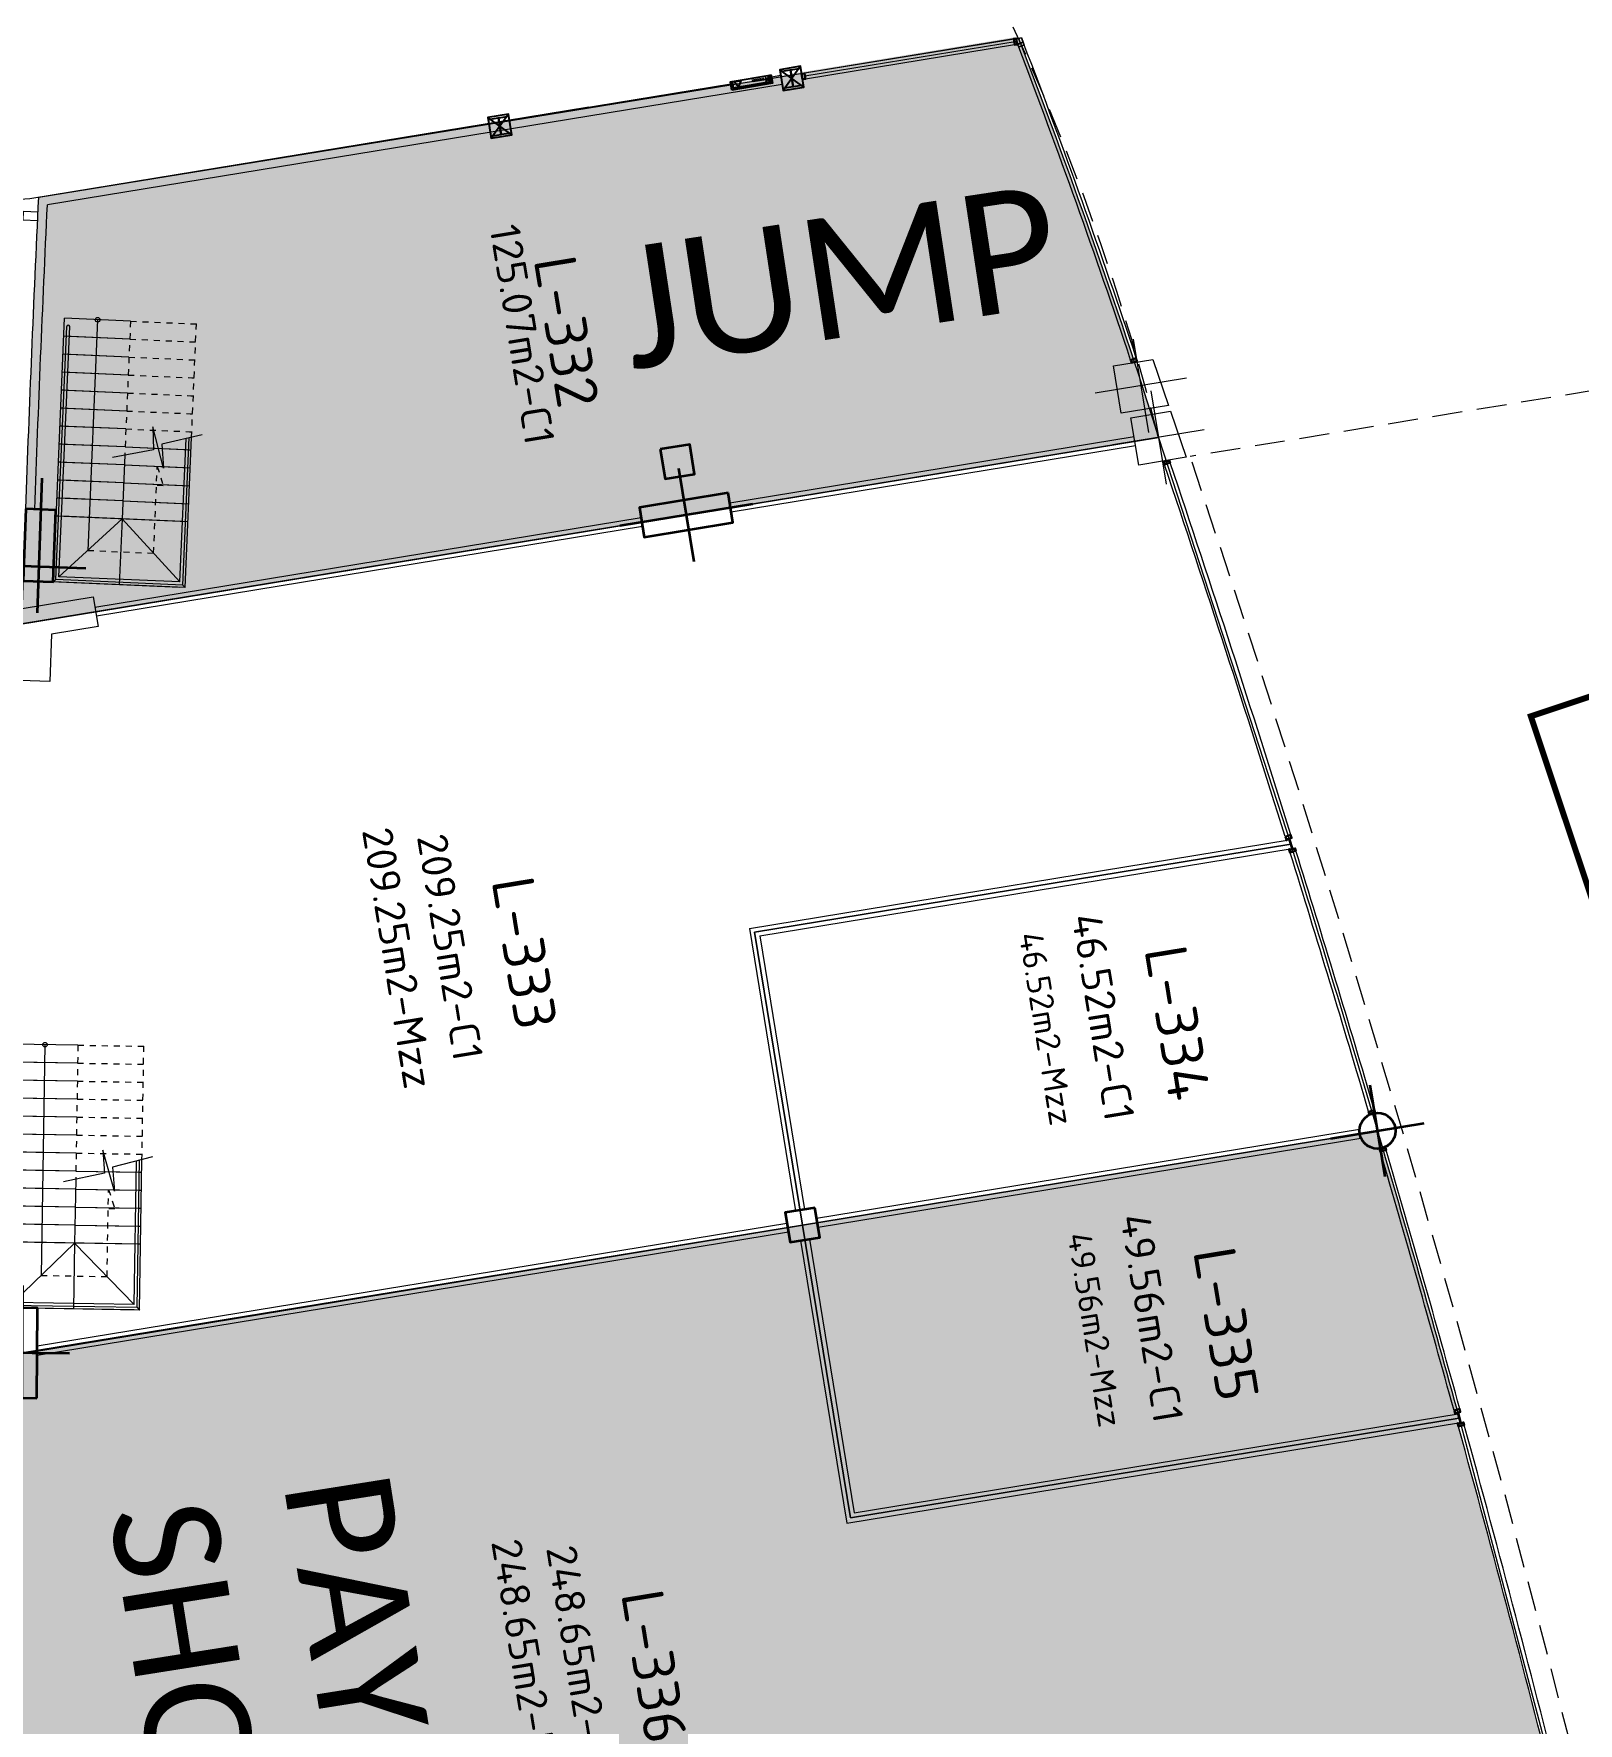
# Model space of a CAD drawing. Header units: metres. Extents: x 2 to 659295185, y -28 to 1124222152.
# Drawn here: x 655493.95 to 655519.72, y 1126503.03 to 1126531.21 of the extents above; entities that cross this region are included whole.
import ezdxf
from ezdxf.enums import TextEntityAlignment as Align

# ---------------------------------------------------------------- set-up
doc = ezdxf.new("R2010")
doc.units = ezdxf.units.M
doc.header["$MEASUREMENT"] = 0
for name, pattern in [('CCSM_C1_CUERPO BJ$0$CONTINUA', [0]), ('CCSM_C1_CUERPO CK$0$CONTINUA', [0]), ('CCSM_C1_CUERPO CK$0$DASHED', [0.75, 0.5, -0.25]), ('CCSM_C1_CUERPO CK$0$HIDDEN', [0.375, 0.25, -0.125]), ('CCSM_C1_CUERPO EL$0$DASHED', [0.75, 0.5, -0.25]), ('CCSM_C1_CUERPO HP$0$CONTINUA', [0]), ('CONTINUA', [0]), ('DASHDOT', [1, 0.5, -0.25, 0, -0.25]), ('DASHED', [0.75, 0.5, -0.25]), ('HIDDEN', [0.375, 0.25, -0.125])]:
    doc.linetypes.add(name, pattern=pattern)
doc.layers.get('0').update_dxf_attribs({"linetype": 'CONTINUOUS'})
for name, color, linetype in [('CCSM_C1_CUERPO BJ$0$-aa_niveles reales mz', 60, 'CONTINUOUS'), ('CCSM_C1_CUERPO BJ$0$A-AREAS COMERCIALES', 151, 'CONTINUOUS'), ('CCSM_C1_CUERPO BJ$0$A-EQUIPOS', 9, 'CONTINUOUS'), ('CCSM_C1_CUERPO BJ$0$A-FRENTE DE LOCAL', 4, 'CONTINUOUS'), ('CCSM_C1_CUERPO BJ$0$A-LOCAL ID', 7, 'CONTINUOUS'), ('CCSM_C1_CUERPO BJ$0$A-MARCOS LOCALES', 4, 'CONTINUOUS'), ('CCSM_C1_CUERPO BJ$0$A-PARED', 2, 'CCSM_C1_CUERPO BJ$0$CONTINUA'), ('CCSM_C1_CUERPO BJ$0$EQUIPOS', 5, 'CONTINUOUS'), ('CCSM_C1_CUERPO BJ$0$ID_AREA EXACTA', 7, 'CONTINUOUS'), ('CCSM_C1_CUERPO BJ$0$ID_Nº LOCAL', 7, 'CONTINUOUS'), ('CCSM_C1_CUERPO CK$0$A-FRENTE DE LOCAL', 4, 'CONTINUOUS'), ('CCSM_C1_CUERPO CK$0$A-LOCAL ID', 7, 'CONTINUOUS'), ('CCSM_C1_CUERPO CK$0$A-MARCOS LOCALES', 4, 'CONTINUOUS'), ('CCSM_C1_CUERPO CK$0$A-PARED', 2, 'CCSM_C1_CUERPO CK$0$CONTINUA'), ('CCSM_C1_CUERPO CK$0$A-PROYECCIONES SUP', 5, 'CCSM_C1_CUERPO CK$0$DASHED'), ('CCSM_C1_CUERPO CK$0$ID_AREA EXACTA', 7, 'CONTINUOUS'), ('CCSM_C1_CUERPO CK$0$ID_Nº LOCAL', 7, 'CONTINUOUS'), ('CCSM_C1_CUERPO CK$0$ID_RUBRO', 7, 'CONTINUOUS'), ('CCSM_C1_CUERPO EL$0$A-PROYECCIONES', 5, 'CCSM_C1_CUERPO EL$0$DASHED'), ('CCSM_C1_CUERPO HP$0$A-AREAS', 8, 'CONTINUOUS'), ('CCSM_C1_CUERPO HP$0$A-PARED', 2, 'CCSM_C1_CUERPO HP$0$CONTINUA'), ('CCSM_XREF KIOSKOSE$0$Kiosco General', 154, 'CONTINUOUS')]:
    doc.layers.add(name, color=color, linetype=linetype)
doc.layers.add('CCSM_C1_CUERPO CK$0$A-AREAS COMERCIALES', color=151, linetype='CONTINUOUS', plot=False)
for name, color, linetype, lineweight in [('CCSM_XREF ESTRUCTURA15$0$E-CA-COLUMNA', 2, 'CONTINUOUS', 35), ('CCSM_XREF ESTRUCTURA15$0$E-CJ-COLUMNA', 2, 'CONTINUOUS', 35), ('CCSM_XREF ESTRUCTURA15$0$E-CK-COLUMNA', 2, 'CONTINUOUS', 35), ('LOCALES ASIGNADOS', 41, 'DASHDOT', 0), ('NOMBRES LOCATARIOS', 7, 'CONTINUA', 0), ('XREF ESCALERAS', 252, 'CONTINUOUS', 0)]:
    doc.layers.add(name, color=color, linetype=linetype, lineweight=lineweight)
doc.styles.add('CCSM_C1_CUERPO BJ$0$ROMANS', font='romans__.ttf')
doc.styles.add('CCSM_C1_CUERPO CK$0$ROMANS', font='romans__.ttf')
doc.styles.get("Standard").update_dxf_attribs({"font": 'tahoma.ttf'})

# ---------------------------------------------------------------- blocks, each defined once
blk = doc.blocks.new('CCSM_C1_CUERPO BJ$0$FRENTE DE LOCAL2')
for points in [[(-0.05, -0.05), (-0.05, 0), (0.05, 0), (0.05, -0.05)], [(-0.045, -0.045), (-0.045, -0.005), (0.045, -0.005), (0.045, -0.045)]]:
    blk.add_lwpolyline(points, close=True)
blk = doc.blocks.new('CCSM_C1_CUERPO BJ$0$MARCO LOCAL-COLUMNA')
at = {"layer": 'CCSM_C1_CUERPO BJ$0$A-MARCOS LOCALES'}
for points in [[(655585.123, 1126575.588), (655585.173, 1126575.588), (655585.173, 1126575.488), (655585.123, 1126575.488)], [(655585.128, 1126575.583), (655585.168, 1126575.583), (655585.168, 1126575.493), (655585.128, 1126575.493)]]:
    blk.add_lwpolyline(points, close=True, dxfattribs=at)
blk = doc.blocks.new('CCSM_C1_CUERPO BJ$0$refuerzos')
at = {"layer": 'CCSM_C1_CUERPO BJ$0$-aa_niveles reales mz'}
blk.add_lwpolyline([(-1005676.254, 829072.727), (-1005676.254, 829072.377), (-1005675.904, 829072.377), (-1005675.904, 829072.727)], close=True, dxfattribs=at)
at = {"layer": 'CCSM_C1_CUERPO BJ$0$EQUIPOS'}
blk.add_line((-1005676.254, 829072.727), (-1005675.904, 829072.377), dxfattribs=at)
blk.add_lwpolyline([(-1005676.254, 829072.377), (-1005676.223, 829072.377), (-1005676.223, 829072.546), (-1005675.936, 829072.546), (-1005675.936, 829072.377), (-1005675.904, 829072.377), (-1005675.904, 829072.727), (-1005675.936, 829072.727), (-1005675.936, 829072.558), (-1005676.223, 829072.558), (-1005676.223, 829072.727), (-1005676.254, 829072.727)], close=True, dxfattribs=at)
blk = doc.blocks.new('CCSM_C1_CUERPO BJ$0$refuerzos1')
at = {"layer": 'CCSM_C1_CUERPO BJ$0$EQUIPOS'}
blk.add_line((-1005675.904, 829072.727), (-1005676.254, 829072.377), dxfattribs=at)
at = {"layer": 'CCSM_C1_CUERPO BJ$0$A-PARED'}
blk.add_blockref('CCSM_C1_CUERPO BJ$0$refuerzos', (0, 0), dxfattribs=at)
blk = doc.blocks.new('CCSM_C1_CUERPO BJ$0$CAJA DE MANGUERA')
for points in [[(0.444, 0.073), (0.473, -0.106), (0.44, -0.111), (0.417, 0.034), (-0.406, -0.1), (-0.382, -0.246), (-0.415, -0.251), (-0.444, -0.073)], [(0.417, 0.034), (0.44, -0.111), (-0.382, -0.246), (-0.406, -0.1)], [(0.299, 0.008), (0.393, -0.108), (0.246, -0.132)], [(-0.378, -0.123), (-0.288, -0.201), (-0.303, -0.111), (-0.363, -0.214)]]:
    blk.add_lwpolyline(points, close=True)
for points in [[(-0.295, -0.156), (-0.019, -0.111), (-0.012, -0.152)], [(-0.248, -0.149), (-0.241, -0.193)], [(-0.196, -0.14), (-0.189, -0.185)], [(-0.151, -0.133), (-0.144, -0.177)], [(-0.107, -0.125), (-0.1, -0.17)], [(-0.062, -0.118), (-0.055, -0.163)]]:
    blk.add_lwpolyline(points)
blk = doc.blocks.new('CCSM_C1_CUERPO BJ$0$IDENT LOCAL')
at = {"style": 'CCSM_C1_CUERPO BJ$0$ROMANS'}
for tag, height, p in [('AREA-EXACTA', 0.5, (0.587, 0.096)), ('NºLOCAL', 0.7, (1.17, 0.119)), ('RUBRO', 0.35, (0, 0)), ('USO', 0.35, (-0.587, -0.096))]:
    blk.add_attdef(tag, text='', height=height, rotation=279.3085, dxfattribs=at).set_placement(p, align=Align.BOTTOM_CENTER)
blk = doc.blocks.new('CCSM_C1_CUERPO CK$0$MARCO LOCAL-PARED')
for points in [[(655585.328, 1126575.539), (655585.378, 1126575.539), (655585.378, 1126575.439), (655585.328, 1126575.439)], [(655585.333, 1126575.534), (655585.373, 1126575.534), (655585.373, 1126575.444), (655585.333, 1126575.444)], [(655585.393, 1126575.539), (655585.393, 1126575.534), (655585.383, 1126575.534), (655585.383, 1126575.489), (655585.553, 1126575.489), (655585.553, 1126575.534), (655585.543, 1126575.534), (655585.543, 1126575.539), (655585.558, 1126575.539), (655585.558, 1126575.484), (655585.378, 1126575.484), (655585.378, 1126575.539)], [(655585.608, 1126575.539), (655585.558, 1126575.539), (655585.558, 1126575.439), (655585.608, 1126575.439)], [(655585.603, 1126575.534), (655585.563, 1126575.534), (655585.563, 1126575.444), (655585.603, 1126575.444)]]:
    blk.add_lwpolyline(points, close=True)
blk = doc.blocks.new('CCSM_C1_CUERPO CK$0$MARCO LOCAL-COLUMNA')
at = {"layer": 'CCSM_C1_CUERPO CK$0$A-MARCOS LOCALES'}
for points in [[(655585.123, 1126575.588), (655585.173, 1126575.588), (655585.173, 1126575.488), (655585.123, 1126575.488)], [(655585.128, 1126575.583), (655585.168, 1126575.583), (655585.168, 1126575.493), (655585.128, 1126575.493)]]:
    blk.add_lwpolyline(points, close=True, dxfattribs=at)
blk = doc.blocks.new('CCSM_C1_CUERPO CK$0$IDENT LOCAL')
at = {"style": 'CCSM_C1_CUERPO CK$0$ROMANS'}
for tag, height, p in [('AREA-EXACTA', 0.5, (0.869, 0.18)), ('NºLOCAL', 0.7, (1.954, 0.057)), ('RUBRO', 0.35, (0, 0)), ('USO', 0.35, (-0.839, -0.137))]:
    blk.add_attdef(tag, text='', height=height, rotation=279.3085, dxfattribs=at).set_placement(p, align=Align.BOTTOM_CENTER)
blk = doc.blocks.new('CCSM_XREF ESTRUCTURA15$0$CCSM_COLUM REDONDA')
at = {"color": 5}
for p, q in [((0, 0.774), (0, -0.774)), ((-0.789, 0), (0.789, 0))]:
    blk.add_line(p, q, dxfattribs=at)
blk.add_circle((0, 0), 0.3)
blk = doc.blocks.new('CCSM_XREF ESTRUCTURA15$0$CCSM_COLUMNA REC')
at = {"layer": 'CCSM_XREF ESTRUCTURA15$0$E-CA-COLUMNA'}
blk.add_lwpolyline([(-0.25, -0.25), (0.25, -0.25), (0.25, 0.25), (-0.25, 0.25)], close=True, dxfattribs=at)
blk = doc.blocks.new('CCSM_XREF ESTRUCTURA15$0$COLUM REC 150x50mid')
at = {"color": 5}
for p, q in [((0, 1.124), (0, -1.124)), ((-0.789, 0), (0.789, 0))]:
    blk.add_line(p, q, dxfattribs=at)
blk.add_lwpolyline([(-0.25, 0.75), (-0.25, -0.75), (0.25, -0.75), (0.25, 0.75)], close=True)
blk = doc.blocks.new('CCSM_XREF ESTRUCTURA15$0$COL REC 120X50')
at = {"color": 5}
for p, q in [((0, -0.789), (0, 0.789)), ((-1.474, 0), (0.774, 0))]:
    blk.add_line(p, q, dxfattribs=at)
blk.add_lwpolyline([(-0.95, -0.25), (0.25, -0.25), (0.25, 0.25), (-0.95, 0.25)], close=True)
blk = doc.blocks.new('stairs')
at = {"layer": 'XREF ESCALERAS'}
for p, q in [((655586.147, 1126406.541), (655586.147, 1126404.035)), ((655586.147, 1126406.541), (655588.347, 1126406.541)), ((655586.147, 1126406.541), (655586.147, 1126404.035)), ((655586.147, 1126406.541), (655588.347, 1126406.541)), ((655586.187, 1126406.501), (655586.147, 1126406.541)), ((655586.187, 1126406.501), (655588.307, 1126406.501)), ((655586.187, 1126406.501), (655586.187, 1126404.035)), ((655586.237, 1126406.541), (655588.257, 1126406.541)), ((655587.247, 1126405.441), (655587.247, 1126406.541)), ((655587.247, 1126405.441), (655587.247, 1126406.541)), ((655588.307, 1126406.501), (655588.347, 1126406.541)), ((655588.307, 1126406.501), (655588.307, 1126402.275)), ((655588.347, 1126406.541), (655588.347, 1126402.141)), ((655588.347, 1126406.541), (655588.347, 1126402.141)), ((655586.237, 1126406.451), (655588.257, 1126406.451)), ((655586.237, 1126406.451), (655586.237, 1126404.057)), ((655587.247, 1126405.441), (655586.237, 1126406.451)), ((655587.247, 1126405.441), (655588.257, 1126406.451)), ((655588.257, 1126406.451), (655588.257, 1126402.274)), ((655587.797, 1126402.141), (655587.797, 1126405.991)), ((655586.147, 1126405.441), (655586.187, 1126405.441)), ((655586.147, 1126405.441), (655588.347, 1126405.441)), ((655586.237, 1126405.441), (655588.257, 1126405.441)), ((655587.247, 1126404.376), (655587.247, 1126405.441)), ((655587.247, 1126404.376), (655587.247, 1126405.441)), ((655588.307, 1126405.441), (655588.347, 1126405.441)), ((655586.187, 1126405.141), (655586.147, 1126405.141)), ((655587.247, 1126405.141), (655586.147, 1126405.141)), ((655587.247, 1126405.141), (655586.237, 1126405.141)), ((655587.247, 1126405.141), (655588.257, 1126405.141)), ((655587.247, 1126405.141), (655588.347, 1126405.141)), ((655588.307, 1126405.141), (655588.347, 1126405.141)), ((655586.187, 1126404.841), (655586.147, 1126404.841)), ((655587.247, 1126404.841), (655586.147, 1126404.841)), ((655587.247, 1126404.841), (655586.237, 1126404.841)), ((655587.247, 1126404.841), (655588.257, 1126404.841)), ((655587.247, 1126404.841), (655588.347, 1126404.841)), ((655588.307, 1126404.841), (655588.347, 1126404.841)), ((655586.187, 1126404.541), (655586.147, 1126404.541)), ((655587.247, 1126404.541), (655586.147, 1126404.541)), ((655587.247, 1126404.541), (655586.237, 1126404.541)), ((655587.247, 1126404.541), (655588.257, 1126404.541)), ((655587.247, 1126404.541), (655588.347, 1126404.541)), ((655588.307, 1126404.541), (655588.347, 1126404.541)), ((655586.187, 1126404.241), (655586.147, 1126404.241)), ((655587.247, 1126404.241), (655586.147, 1126404.241)), ((655587.247, 1126404.241), (655586.237, 1126404.241)), ((655587.247, 1126404.241), (655588.257, 1126404.241)), ((655587.247, 1126404.241), (655588.347, 1126404.241)), ((655588.307, 1126404.241), (655588.347, 1126404.241)), ((655587.247, 1126403.941), (655588.257, 1126403.941)), ((655587.247, 1126403.941), (655588.347, 1126403.941)), ((655588.307, 1126403.941), (655588.347, 1126403.941)), ((655587.247, 1126403.641), (655588.257, 1126403.641)), ((655587.247, 1126403.641), (655588.347, 1126403.641)), ((655588.307, 1126403.641), (655588.347, 1126403.641)), ((655587.247, 1126403.341), (655588.257, 1126403.341)), ((655587.247, 1126403.341), (655588.347, 1126403.341)), ((655588.307, 1126403.341), (655588.347, 1126403.341)), ((655587.247, 1126403.041), (655588.257, 1126403.041)), ((655587.247, 1126403.041), (655588.347, 1126403.041)), ((655588.307, 1126403.041), (655588.347, 1126403.041)), ((655587.247, 1126402.741), (655588.257, 1126402.741)), ((655587.247, 1126402.741), (655588.347, 1126402.741)), ((655588.307, 1126402.741), (655588.347, 1126402.741)), ((655587.247, 1126402.441), (655588.257, 1126402.441)), ((655587.247, 1126402.441), (655588.347, 1126402.441)), ((655588.307, 1126402.441), (655588.347, 1126402.441)), ((655587.247, 1126402.141), (655588.347, 1126402.141)), ((655587.247, 1126402.141), (655588.347, 1126402.141))]:
    blk.add_line(p, q, dxfattribs=at)
at = {"layer": 'XREF ESCALERAS', "linetype": 'CCSM_C1_CUERPO CK$0$HIDDEN', "ltscale": 0.02}
for p, q in [((655587.247, 1126402.141), (655587.247, 1126404.376)), ((655587.247, 1126402.141), (655587.247, 1126404.376)), ((655586.147, 1126404.035), (655586.147, 1126404.032)), ((655586.187, 1126403.941), (655586.147, 1126403.941)), ((655586.187, 1126404.035), (655586.187, 1126404.043)), ((655586.187, 1126403.641), (655586.147, 1126403.641)), ((655586.187, 1126403.341), (655586.147, 1126403.341)), ((655586.187, 1126403.041), (655586.147, 1126403.041)), ((655586.187, 1126402.741), (655586.147, 1126402.741)), ((655586.187, 1126402.441), (655586.147, 1126402.441))]:
    blk.add_line(p, q, dxfattribs=at)
at = {"layer": 'XREF ESCALERAS', "linetype": 'HIDDEN', "ltscale": 0.02}
for p, q in [((655586.147, 1126404.035), (655586.147, 1126402.141)), ((655587.247, 1126403.941), (655586.147, 1126403.941)), ((655587.247, 1126403.641), (655586.147, 1126403.641)), ((655587.247, 1126403.341), (655586.147, 1126403.341)), ((655587.247, 1126403.041), (655586.147, 1126403.041)), ((655587.247, 1126402.741), (655586.147, 1126402.741)), ((655587.247, 1126402.441), (655586.147, 1126402.441)), ((655587.247, 1126402.141), (655586.147, 1126402.141)), ((655587.247, 1126402.141), (655586.147, 1126402.141))]:
    blk.add_line(p, q, dxfattribs=at)
at = {"layer": 'XREF ESCALERAS', "linetype": 'CCSM_C1_CUERPO CK$0$HIDDEN', "ltscale": 0.02}
blk.add_lwpolyline([(655587.797, 1126405.991), (655586.697, 1126405.991), (655586.697, 1126404.541), (655586.585, 1126404.861), (655586.697, 1126404.862)], dxfattribs=at)
at = {"layer": 'XREF ESCALERAS'}
blk.add_lwpolyline([(655585.973, 1126403.983), (655586.636, 1126404.168), (655586.594, 1126404.565), (655586.802, 1126403.885), (655586.771, 1126404.266), (655587.451, 1126404.424)], dxfattribs=at)
blk.add_circle((655587.797, 1126402.141), 0.0379, dxfattribs=at)
blk.add_circle((655587.797, 1126402.141), 0.0379, dxfattribs=at)
blk.add_arc((655588.282, 1126402.276), 0.0251, 184.3725, 356.1588, dxfattribs=at)

msp = doc.modelspace()

# ---------------------------------------------------------------- hatches: boundary and pattern name
at = {"layer": 'LOCALES ASIGNADOS'}
h = msp.add_hatch(color=256, dxfattribs=at)
edge = h.paths.add_edge_path()
edge.add_line((655523.1959, 1126484.6977), (655511.4574, 1126482.7737))
edge.add_arc((492466.1192, 1099756.7687), 165221.2506, 9.306558127, 9.309002861, ccw=False)
edge.add_line((655512.5976, 1126475.8167), (655524.4397, 1126477.7575))
edge.add_arc((655211.3975, 1126425.2356), 317.4177, 9.524316, 10.79705)
h = msp.add_hatch(color=256, dxfattribs=at)
edge = h.paths.add_edge_path()
edge.add_line((655493.7498, 1126521.3677), (655493.8182, 1126523.36))
edge.add_arc((655987.9261, 1126505.2344), 494.4403, 177.305061, 177.899139, ccw=False)
edge.add_line((655494.0327, 1126528.4821), (655510.3677, 1126531.1596))
edge.add_arc((655404.4416, 1126490.215), 113.564, 17.559341, 21.133457, ccw=False)
edge.add_line((655512.7141, 1126524.4765), (655493.5136, 1126521.329))
edge.add_line((655493.5136, 1126521.329), (655493.7498, 1126521.3677))
h = msp.add_hatch(color=256, dxfattribs=at)
edge = h.paths.add_edge_path()
edge.add_arc((219491.1056, 1054914.3756), 441878.9229, 9.308049718, 9.309563548, ccw=False)
edge.add_line((655551.8097, 1126384.9626), (655564.5398, 1126387.0492))
edge.add_line((655564.5398, 1126387.0492), (655562.5867, 1126398.9652))
edge.add_line((655562.5867, 1126398.9652), (655552.3922, 1126397.2942))
edge.add_line((655552.3922, 1126397.2942), (655552.4569, 1126396.8995))
edge.add_line((655552.4569, 1126396.8995), (655549.9212, 1126396.4839))
h = msp.add_hatch(color=256, dxfattribs=at)
edge = h.paths.add_edge_path()
edge.add_line((655513.5683, 1126469.8955), (655525.4103, 1126471.8365))
edge.add_arc((823004.9948, 1153921.5169), 169714.1602, 189.307944851, 189.309970477)
edge.add_line((655526.3809, 1126465.9155), (655514.5388, 1126463.9745))
edge.add_line((655514.5388, 1126463.9745), (655513.5683, 1126469.8955))
for points in [[(655517.3369, 1126509.5311), (655517.1671, 1126510.1326), (655516.8732, 1126511.1628), (655516.693, 1126511.7875), (655516.3643, 1126512.9142), (655506.6982, 1126511.3299), (655507.4988, 1126506.445), (655517.7344, 1126508.1227), (655517.5193, 1126508.8796)], [(655517.6923, 1126508.1087), (655507.5356, 1126506.4444), (655506.7351, 1126511.3288), (655493.2497, 1126509.1186), (655493.3495, 1126496.9747), (655519.4953, 1126501.2602)]]:
    msp.add_hatch(color=256, dxfattribs=at).paths.add_polyline_path(points)

# ---------------------------------------------------------------- linework, layer by layer
at = {"layer": 'CCSM_C1_CUERPO BJ$0$A-AREAS COMERCIALES', "lineweight": 5}
msp.add_lwpolyline([(655509.1764, 1126530.9389), (655510.3766, 1126531.1356, -0.0152174), (655512.7167, 1126524.4765), (655493.7497, 1126521.3676), (655493.8153, 1126523.284), (655493.8153, 1126523.284, -0.0026753), (655494.0325, 1126528.482)], format="xyb", close=True, dxfattribs=at)
at = {"layer": 'CCSM_C1_CUERPO BJ$0$A-FRENTE DE LOCAL', "lineweight": 5}
for points in [[(655510.2978, 1126531.1227), (655506.8069, 1126530.5505)], [(655510.3552, 1126531.0815), (655506.815, 1126530.5012)], [(655510.314, 1126531.024), (655506.8231, 1126530.4518)]]:
    msp.add_lwpolyline(points, dxfattribs=at)
for centre, radius, start, end in [((655394.7625, 1126486.6552), 123.926, 18.413139, 20.977734), ((655394.7598, 1126486.6542), 123.8288, 18.412939, 20.977694)]:
    msp.add_arc(centre, radius, start, end, dxfattribs=at)
at = {"layer": 'CCSM_C1_CUERPO BJ$0$A-MARCOS LOCALES', "lineweight": 5}
for points in [[(655510.4275, 1126531.144), (655510.4567, 1126531.068), (655510.3633, 1126531.0321), (655510.3472, 1126531.1308)], [(655510.4242, 1126531.1384), (655510.4502, 1126531.0709), (655510.3673, 1126531.0389), (655510.3529, 1126531.1267)], [(655510.3812, 1126530.9855), (655510.3633, 1126531.0321), (655510.4567, 1126531.068), (655510.4746, 1126531.0213)], [(655510.3841, 1126530.9919), (655510.3698, 1126531.0293), (655510.4538, 1126531.0615), (655510.4681, 1126531.0242)]]:
    msp.add_lwpolyline(points, close=True, dxfattribs=at)
at = {"layer": 'CCSM_C1_CUERPO BJ$0$A-PARED', "lineweight": 5}
for p, q in [((655506.4123, 1126530.5112), (655506.2594, 1126530.4861)), ((655506.3961, 1126530.6099), (655506.4527, 1126530.2645))]:
    msp.add_line(p, q, dxfattribs=at)
for points in [[(655506.2594, 1126530.4861), (655506.2765, 1126530.383), (655505.5955, 1126530.272), (655505.5785, 1126530.3745)], [(655494.0325, 1126528.482), (655505.5785, 1126530.3745)], [(655506.4366, 1126530.3632), (655494.1766, 1126528.3536)]]:
    msp.add_lwpolyline(points, dxfattribs=at)
for points in [[(655493.8153, 1126523.284, -0.0026753), (655494.0325, 1126528.482, -0.0026753)], [(655493.9652, 1126523.2785, -0.0026129), (655494.1766, 1126528.3536, -0.0026129)]]:
    msp.add_lwpolyline(points, format="xyb", dxfattribs=at)
at = {"layer": 'CCSM_C1_CUERPO CK$0$A-AREAS COMERCIALES', "lineweight": 5}
for points in [[(655506.7747, 1126511.3422), (655493.4218, 1126509.153), (655493.4336, 1126509.7427), (655493.4561, 1126510.8787), (655493.4804, 1126512.109), (655493.4867, 1126512.4277), (655493.4908, 1126512.6343), (655493.499, 1126513.047), (655493.5053, 1126513.3684), (655493.5136, 1126513.7857), (655493.5235, 1126514.2875), (655493.5338, 1126514.808), (655493.5416, 1126515.2035), (655493.5528, 1126515.7693), (655493.5682, 1126516.5493), (655493.5862, 1126517.4554), (655493.6178, 1126519.054), (655493.6633, 1126521.3534), (655512.7167, 1126524.4765), (655514.9192, 1126517.6933), (655505.9741, 1126516.2276), (655506.7747, 1126511.3422)], [(655493.4913, 1126497.005), (655493.4218, 1126509.1465), (655506.7747, 1126511.3422), (655507.5752, 1126506.4579), (655517.7319, 1126508.1222), (655519.5349, 1126501.2738)]]:
    msp.add_lwpolyline(points, close=True, dxfattribs=at)
for points in [[(655514.9192, 1126517.6933, -0.0041575), (655516.3667, 1126512.9146), (655506.7747, 1126511.3424), (655505.974, 1126516.2276), (655506.0479, 1126516.2397), (655505.974, 1126516.2276)], [(655516.3667, 1126512.9146, -0.0041491), (655517.7319, 1126508.1223), (655507.5752, 1126506.4579), (655506.7747, 1126511.3424)]]:
    msp.add_lwpolyline(points, format="xyb", close=True, dxfattribs=at)
msp.add_lwpolyline([(655506.8417, 1126511.3534), (655515.979, 1126512.851)], dxfattribs=at)
at = {"layer": 'CCSM_C1_CUERPO CK$0$A-FRENTE DE LOCAL', "lineweight": 5}
for points in [[(655514.8274, 1126517.8195, 0.0054161), (655512.8149, 1126524.0208)], [(655514.9229, 1126517.8493, 0.0054162), (655512.9097, 1126524.0528)], [(655516.2199, 1126513.2362, 0.0037598), (655514.9108, 1126517.5522, 0.0037631)], [(655516.3158, 1126513.2645, 0.0037598), (655515.0063, 1126517.582)], [(655517.645, 1126508.2495, 0.0037321), (655516.4172, 1126512.5647, 0.0037378)], [(655517.7414, 1126508.2761, 0.0037321), (655516.5132, 1126512.5928)], [(655519.4012, 1126501.601, 0.0054898), (655517.7194, 1126507.9796, 0.0055042)], [(655519.4981, 1126501.6255, 0.0054898), (655517.8158, 1126508.0062)]]:
    msp.add_lwpolyline(points, format="xyb", dxfattribs=at)
at = {"layer": 'CCSM_C1_CUERPO CK$0$A-PARED', "lineweight": 5}
for p, q in [((655507.0093, 1126511.4568), (655507.0336, 1126511.3088)), ((655507.0096, 1126511.4572), (655507.0339, 1126511.3091)), ((655507.0096, 1126511.4572), (655507.0339, 1126511.3091))]:
    msp.add_line(p, q, dxfattribs=at)
for points in [[(655512.3072, 1126524.4853), (655505.5616, 1126523.3797)], [(655512.3314, 1126524.3373), (655505.5859, 1126523.2317)], [(655504.0814, 1126523.1371), (655494.9702, 1126521.6436)], [(655504.1057, 1126522.989), (655494.9945, 1126521.4956)], [(655505.8879, 1126516.2891), (655514.8966, 1126517.7656)], [(655506.0601, 1126516.1653), (655514.9417, 1126517.621)], [(655505.8879, 1126516.2891), (655506.6602, 1126511.5769)], [(655506.0601, 1126516.1653), (655506.8082, 1126511.6012)], [(655507.0093, 1126511.4568), (655516.0679, 1126512.9416)], [(655507.0336, 1126511.3088), (655516.0922, 1126512.7935)], [(655494.0077, 1126509.3258), (655506.5159, 1126511.376)], [(655494.0065, 1126509.1736), (655506.5402, 1126511.2279)], [(655506.7411, 1126511.0835), (655507.5135, 1126506.3714)], [(655506.8891, 1126511.1078), (655507.6372, 1126506.5437)], [(655507.6372, 1126506.5437), (655517.7119, 1126508.195)], [(655507.5135, 1126506.3714), (655517.752, 1126508.0495)]]:
    msp.add_lwpolyline(points, dxfattribs=at)
for points in [[(655514.9417, 1126517.621, 0.0001261), (655514.8966, 1126517.7656)], [(655517.752, 1126508.0495, 0.0001256), (655517.7119, 1126508.195)]]:
    msp.add_lwpolyline(points, format="xyb", dxfattribs=at)
at = {"layer": 'CCSM_C1_CUERPO CK$0$A-PROYECCIONES SUP', "lineweight": 5}
msp.add_lwpolyline([(655512.7112, 1126524.4943, 0.0874968), (655507.2699, 1126536.656, 0.0987703)], format="xyb", dxfattribs=at)
at = {"layer": 'CCSM_C1_CUERPO EL$0$A-PROYECCIONES', "lineweight": 5}
msp.add_lwpolyline([(655524.4403, 1126525.9931), (655513.2433, 1126524.1578, -0.0398086), (655524.84, 1126477.787), (655526.7105, 1126466.3749), (655537.7636, 1126468.1866), (655535.8874, 1126479.6332, 0.0382915)], format="xyb", close=True, dxfattribs=at)
at = {"layer": 'CCSM_C1_CUERPO HP$0$A-AREAS', "lineweight": 5, "ltscale": 0.5}
msp.add_lwpolyline([(655503.2075, 1126529.9859), (655493.8816, 1126528.4573), (655491.9796, 1126528.3299), (655491.4516, 1126528.3535), (655490.2416, 1126526.5719), (655480.6985, 1126526.919), (655479.7922, 1126528.9463), (655476.0645, 1126529.1194)], dxfattribs=at)
at = {"layer": 'CCSM_C1_CUERPO HP$0$A-PARED', "lineweight": 5, "ltscale": 0.5}
msp.add_lwpolyline([(655494.0141, 1126528.0888), (655493.7711, 1126528.0997), (655493.7778, 1126528.2495), (655494.0211, 1126528.2386)], dxfattribs=at)
at = {"layer": 'CCSM_XREF ESTRUCTURA15$0$E-CJ-COLUMNA', "color": 5, "lineweight": 5}
for p, q in [((655512.2927, 1126526.1184), (655512.5479, 1126524.5614)), ((655513.1838, 1126525.465), (655511.6569, 1126525.2148))]:
    msp.add_line(p, q, dxfattribs=at)
at = {"layer": 'CCSM_XREF ESTRUCTURA15$0$E-CJ-COLUMNA', "lineweight": 5}
msp.add_lwpolyline([(655512.8798, 1126525.0099), (655512.0903, 1126524.8805), (655511.9609, 1126525.6699), (655512.6178, 1126525.7776)], close=True, dxfattribs=at)
at = {"layer": 'CCSM_XREF ESTRUCTURA15$0$E-CK-COLUMNA', "color": 5, "lineweight": 5}
for p, q in [((655512.5864, 1126525.2545), (655512.8416, 1126523.6976)), ((655513.4775, 1126524.6012), (655511.9506, 1126524.3509)), ((655495.11, 1126521.5905), (655492.8923, 1126521.227))]:
    msp.add_line(p, q, dxfattribs=at)
at = {"layer": 'CCSM_XREF ESTRUCTURA15$0$E-CK-COLUMNA', "lineweight": 5}
for points in [[(655513.1735, 1126524.146), (655512.384, 1126524.0166), (655512.2546, 1126524.8061), (655512.9124, 1126524.9139)], [(655494.9419, 1126521.8163), (655495.0228, 1126521.3229), (655494.2445, 1126521.1953), (655494.2196, 1126520.4071), (655493.7199, 1126520.4228), (655493.7577, 1126521.6222)]]:
    msp.add_lwpolyline(points, close=True, dxfattribs=at)
at = {"layer": 'CCSM_XREF KIOSKOSE$0$Kiosco General', "linetype": 'DASHED', "lineweight": 5, "const_width": 0.1}
msp.add_lwpolyline([(655523.0389, 1126516.9831), (655521.7721, 1126520.7772), (655518.9265, 1126519.8271), (655520.1933, 1126516.033)], close=True, dxfattribs=at)

# ---------------------------------------------------------------- block references
at = {"layer": 'CCSM_C1_CUERPO BJ$0$A-EQUIPOS', "lineweight": 5, "xscale": 0.7667190465733986, "yscale": 0.7667190465733986, "zscale": 0.7667190465733986, "rotation": 180.1059835685727}
msp.add_blockref('CCSM_C1_CUERPO BJ$0$CAJA DE MANGUERA', (655505.936, 1126530.3275), dxfattribs=at)
at = {"layer": 'CCSM_C1_CUERPO BJ$0$A-LOCAL ID', "lineweight": 5}
ref = msp.add_blockref('CCSM_C1_CUERPO BJ$0$IDENT LOCAL', (655500.8703, 1126525.9201), dxfattribs=dict(at, rotation=0.0001439409006724268))
ref.add_attrib('NºLOCAL', 'L-332', dxfattribs={"layer": 'CCSM_C1_CUERPO BJ$0$ID_Nº LOCAL', "height": 0.7, "rotation": 279.3086, "style": 'CCSM_C1_CUERPO BJ$0$ROMANS'}).set_placement((655502.2864, 1126526.1522), align=Align.BOTTOM_CENTER)
ref.add_attrib('AREA-EXACTA', '125.07m2-C1', dxfattribs={"layer": 'CCSM_C1_CUERPO BJ$0$ID_AREA EXACTA', "height": 0.5, "rotation": 279.3086, "style": 'CCSM_C1_CUERPO BJ$0$ROMANS'}).set_placement((655501.7037, 1126526.1291), align=Align.BOTTOM_CENTER)
at = {"layer": 'CCSM_C1_CUERPO BJ$0$A-MARCOS LOCALES', "lineweight": 5, "xscale": -1}
for name, p, rotation in [('CCSM_C1_CUERPO BJ$0$MARCO LOCAL-COLUMNA', (1484688.0656, 120833.005), 9.30859485826751), ('CCSM_C1_CUERPO BJ$0$FRENTE DE LOCAL2', (655512.3126, 1126525.7359), 198.7145981986996)]:
    msp.add_blockref(name, p, dxfattribs=dict(at, rotation=rotation))
at = {"layer": 'CCSM_C1_CUERPO BJ$0$A-MARCOS LOCALES', "lineweight": 5, "rotation": 9.308595533757055}
msp.add_blockref('CCSM_C1_CUERPO BJ$0$MARCO LOCAL-COLUMNA', (190780.4385, -91251.8098), dxfattribs=at)
at = {"layer": 'CCSM_C1_CUERPO BJ$0$A-PARED', "lineweight": 5, "rotation": 279.3083977281008}
for p in [(17.8141, -4.1004), (12.9423, -4.8989)]:
    msp.add_blockref('CCSM_C1_CUERPO BJ$0$refuerzos1', p, dxfattribs=at)
at = {"layer": 'CCSM_C1_CUERPO CK$0$A-LOCAL ID', "lineweight": 5}
ref = msp.add_blockref('CCSM_C1_CUERPO CK$0$IDENT LOCAL', (655499.6314, 1126515.7319), dxfattribs=dict(at, rotation=0.0001439409006724268))
ref.add_attrib('AREA-EXACTA', '209.25m2-C1', dxfattribs={"layer": 'CCSM_C1_CUERPO CK$0$ID_AREA EXACTA', "height": 0.5, "rotation": 279.3086, "style": 'CCSM_C1_CUERPO CK$0$ROMANS'}).set_placement((655500.5007, 1126515.912), align=Align.BOTTOM_CENTER)
ref.add_attrib('RUBRO', '209.25m2-Mzz', dxfattribs={"layer": 'CCSM_C1_CUERPO CK$0$ID_Nº LOCAL', "height": 0.5, "rotation": 279.3086, "style": 'CCSM_C1_CUERPO CK$0$ROMANS'}).set_placement((655499.6314, 1126515.7319), align=Align.BOTTOM_CENTER)
ref.add_attrib('NºLOCAL', 'L-333', dxfattribs={"layer": 'CCSM_C1_CUERPO CK$0$ID_Nº LOCAL', "height": 0.7, "rotation": 279.3086, "style": 'CCSM_C1_CUERPO CK$0$ROMANS'}).set_placement((655501.5851, 1126515.7894), align=Align.BOTTOM_CENTER)
ref = msp.add_blockref('CCSM_C1_CUERPO CK$0$IDENT LOCAL', (655510.5257, 1126514.5664), dxfattribs=dict(at, rotation=0.0001439409006724268))
ref.add_attrib('AREA-EXACTA', '46.52m2-C1', dxfattribs={"layer": 'CCSM_C1_CUERPO CK$0$ID_AREA EXACTA', "height": 0.5, "rotation": 279.3086, "style": 'CCSM_C1_CUERPO CK$0$ROMANS'}).set_placement((655511.3951, 1126514.7464), align=Align.BOTTOM_CENTER)
ref.add_attrib('RUBRO', '46.52m2-Mzz', dxfattribs={"layer": 'CCSM_C1_CUERPO CK$0$ID_RUBRO', "height": 0.4, "rotation": 279.3086, "style": 'CCSM_C1_CUERPO CK$0$ROMANS'}).set_placement((655510.5257, 1126514.5664), align=Align.BOTTOM_CENTER)
ref.add_attrib('NºLOCAL', 'L-334', dxfattribs={"layer": 'CCSM_C1_CUERPO CK$0$ID_Nº LOCAL', "height": 0.7, "rotation": 279.3086, "style": 'CCSM_C1_CUERPO CK$0$ROMANS'}).set_placement((655512.4794, 1126514.6238), align=Align.BOTTOM_CENTER)
ref = msp.add_blockref('CCSM_C1_CUERPO CK$0$IDENT LOCAL', (655511.3371, 1126509.5458), dxfattribs=dict(at, rotation=0.0001439409006724268))
ref.add_attrib('AREA-EXACTA', '49.56m2-C1', dxfattribs={"layer": 'CCSM_C1_CUERPO CK$0$ID_AREA EXACTA', "height": 0.5, "rotation": 279.3086, "style": 'CCSM_C1_CUERPO CK$0$ROMANS'}).set_placement((655512.2065, 1126509.7259), align=Align.BOTTOM_CENTER)
ref.add_attrib('RUBRO', '49.56m2-Mzz', dxfattribs={"layer": 'CCSM_C1_CUERPO CK$0$ID_RUBRO', "height": 0.4, "rotation": 279.3086, "style": 'CCSM_C1_CUERPO CK$0$ROMANS'}).set_placement((655511.3371, 1126509.5458), align=Align.BOTTOM_CENTER)
ref.add_attrib('NºLOCAL', 'L-335', dxfattribs={"layer": 'CCSM_C1_CUERPO CK$0$ID_Nº LOCAL', "height": 0.7, "rotation": 279.3086, "style": 'CCSM_C1_CUERPO CK$0$ROMANS'}).set_placement((655513.2908, 1126509.6033), align=Align.BOTTOM_CENTER)
ref = msp.add_blockref('CCSM_C1_CUERPO CK$0$IDENT LOCAL', (655501.7934, 1126503.8327), dxfattribs=dict(at, rotation=0.0001439409006724268))
ref.add_attrib('AREA-EXACTA', '248.65m2-C1', dxfattribs={"layer": 'CCSM_C1_CUERPO CK$0$ID_AREA EXACTA', "height": 0.5, "rotation": 279.3086, "style": 'CCSM_C1_CUERPO CK$0$ROMANS'}).set_placement((655502.6628, 1126504.0127), align=Align.BOTTOM_CENTER)
ref.add_attrib('RUBRO', '248.65m2-Mzz', dxfattribs={"layer": 'CCSM_C1_CUERPO CK$0$ID_RUBRO', "height": 0.5, "rotation": 279.3086, "style": 'CCSM_C1_CUERPO CK$0$ROMANS'}).set_placement((655501.7934, 1126503.8327), align=Align.BOTTOM_CENTER)
ref.add_attrib('NºLOCAL', 'L-336', dxfattribs={"layer": 'CCSM_C1_CUERPO CK$0$ID_Nº LOCAL', "height": 0.7, "rotation": 279.3086, "style": 'CCSM_C1_CUERPO CK$0$ROMANS'}).set_placement((655503.7471, 1126503.8901), align=Align.BOTTOM_CENTER)
at = {"layer": 'CCSM_C1_CUERPO CK$0$A-MARCOS LOCALES', "lineweight": 5}
for name, p, rotation in [('CCSM_C1_CUERPO CK$0$MARCO LOCAL-COLUMNA', (-621366.1241, 1388333.9225), 288.609031729375), ('CCSM_C1_CUERPO CK$0$MARCO LOCAL-PARED', (1926173.8103, 836017.0701), 107.3185527350436), ('CCSM_C1_CUERPO CK$0$MARCO LOCAL-COLUMNA', (-610632.4291, 1436080.3247), 286.4572922876312), ('CCSM_C1_CUERPO CK$0$MARCO LOCAL-COLUMNA', (-609750.8118, 1439662.8298), 286.2950921497499), ('CCSM_C1_CUERPO CK$0$MARCO LOCAL-PARED', (1915885.5941, 794186.7662), 105.4253025993568)]:
    msp.add_blockref(name, p, dxfattribs=dict(at, rotation=rotation))
at = {"layer": 'CCSM_XREF ESTRUCTURA15$0$E-CJ-COLUMNA', "lineweight": 5}
for name, p, rotation in [('CCSM_XREF ESTRUCTURA15$0$CCSM_COLUMNA REC', (655504.6881, 1126524.0725), 279.3085951751866), ('CCSM_XREF ESTRUCTURA15$0$COL REC 120X50', (655494.0319, 1126522.3258), 267.9952133233498)]:
    msp.add_blockref(name, p, dxfattribs=dict(at, rotation=rotation))
at = {"layer": 'CCSM_XREF ESTRUCTURA15$0$E-CK-COLUMNA', "lineweight": 5}
for name, p, rotation in [('CCSM_XREF ESTRUCTURA15$0$COLUM REC 150x50mid', (655504.8337, 1126523.1844), 279.3085951751866), ('CCSM_XREF ESTRUCTURA15$0$CCSM_COLUM REDONDA', (655516.3667, 1126512.9146), 9.308595236584813), ('CCSM_XREF ESTRUCTURA15$0$CCSM_COLUMNA REC', (655506.7747, 1126511.3424), 189.3085951960123), ('CCSM_XREF ESTRUCTURA15$0$COLUM REC 150x50mid', (655493.7568, 1126509.2086), 179.5314455079218)]:
    msp.add_blockref(name, p, dxfattribs=dict(at, rotation=rotation))
at = {"layer": 'XREF ESCALERAS'}
for p, rotation in [((1358743.9302, 2223804.0277), 177.5442840262301), ((1329778.6877, 2241824.8399), 179.044284030654)]:
    msp.add_blockref('stairs', p, dxfattribs=dict(at, rotation=rotation))

# ---------------------------------------------------------------- texts
at = {"layer": 'NOMBRES LOCATARIOS', "attachment_point": 1}
for s, insert, char_height, rotation in [('{\\fCalibri|b0|i0|c0|p34;\\C7;JUMP}', (655503.6067, 1126527.6069, 420.665), 2.02, 8.61821), ('{\\fCalibri|b0|i0|c0|p34;\\C7;PAYARA SHOP}', (655499.856, 1126507.3101, 603.4064), 1.765452, 279.00329)]:
    msp.add_mtext_dynamic_manual_height_columns(s, width=12.716055, gutter_width=25, heights=[0], dxfattribs=dict(at, insert=insert, char_height=char_height, rotation=rotation))

doc.saveas('drawing.dxf')
